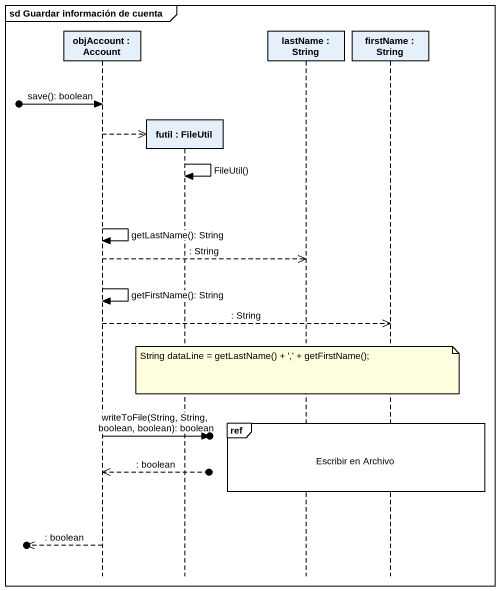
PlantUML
@startuml
mainframe sd Guardar información de cuenta
hide footbox
participant "objAccount : Account" as objAccount
participant "futil : FileUtil" as futil
participant "lastName : String" as lastName
participant "firstName : String" as firstName

[o-> objAccount : save(): boolean
objAccount -->> futil **
futil -> futil : FileUtil()
objAccount -> objAccount : getLastName(): String
objAccount -->> lastName : : String
objAccount -> objAccount : getFirstName(): String
objAccount -->> firstName : : String
note over lastName : String dataLine = getLastName() + ',' + getFirstName();
ref over lastName, firstName : Escribir en Archivo
objAccount ->o] : writeToFile(String, String, boolean, boolean): boolean
objAccount <<--o] : : boolean
[o<<-- objAccount : : boolean
@enduml
